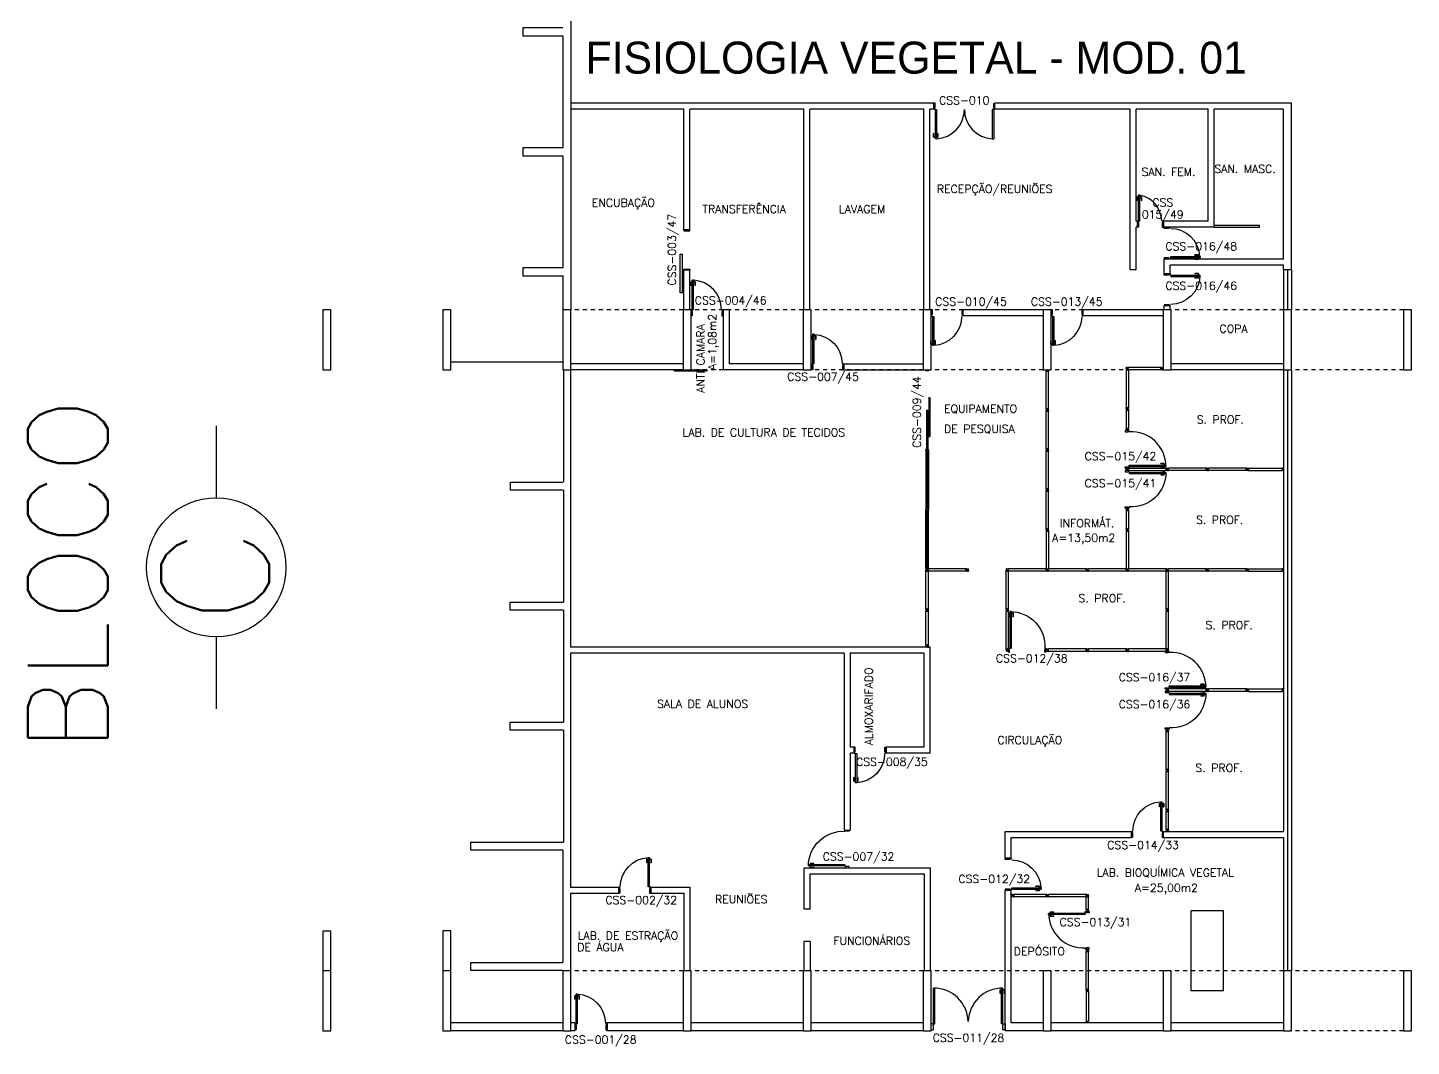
# Model space of a CAD drawing. Extents: x -248 to -11, y 347 to 447.
# Drawn here: x -247.64 to -213.07, y 388.68 to 414.13 of the extents above; entities that cross this region are included whole.
import ezdxf
from ezdxf.enums import TextEntityAlignment as Align

# ---------------------------------------------------------------- set-up
doc = ezdxf.new("R2010")
doc.units = 0
doc.header["$LTSCALE"] = 0.02
doc.header["$MEASUREMENT"] = 0
doc.linetypes.add('HIDDEN2', pattern=[0.1875, 0.125, -0.0625])
doc.layers.get('0').update_dxf_attribs({"linetype": 'CONTINUOUS'})
for name, color, linetype in [('ALV', 2, 'CONTINUOUS'), ('AREA', 2, 'CONTINUOUS'), ('BANC', 2, 'CONTINUOUS'), ('DIV', 2, 'CONTINUOUS'), ('ESQ', 1, 'CONTINUOUS'), ('ESTR', 3, 'CONTINUOUS'), ('JANELA', 1, 'CONTINUOUS'), ('PROJ', 1, 'HIDDEN2'), ('TEXTO', 2, 'CONTINUOUS'), ('TEXTO-ENDEREÇO', 2, 'CONTINUOUS'), ('TXT-IDENTIFICAÇÃO', 4, 'CONTINUOUS'), ('USO', 2, 'CONTINUOUS')]:
    doc.layers.add(name, color=color, linetype=linetype)
doc.styles.add('LEGENDA', font='romans.shx', dxfattribs={"height": 0.2})
doc.styles.add('UNB-100', font='simplex.shx', dxfattribs={"height": 0.2})
doc.styles.add('UNB-100-1', font='simplex.shx', dxfattribs={"height": 0.2})

# ---------------------------------------------------------------- blocks, each defined once
blk = doc.blocks.new('DIVMT-SSS')
for p, q in [((-0.03, 0.008), (-0.03, 0.03)), ((-0.006, 0.03), (-0.03, 0.03)), ((-0.03, 0.008), (-0.02, 0.008)), ((-0.02, -0.008), (-0.02, 0.008)), ((-0.006, 0.02), (-0.006, 0.03)), ((0.006, 0.02), (-0.006, 0.02)), ((-0.005, 0), (0.005, 0)), ((0.005, 0), (-0.005, 0)), ((0, 0.005), (0, -0.005)), ((0, -0.005), (0, 0.005)), ((0.006, 0.03), (0.03, 0.03)), ((0.006, 0.02), (0.006, 0.03)), ((0.03, 0.008), (0.02, 0.008)), ((0.02, -0.008), (0.02, 0.008)), ((0.03, 0.008), (0.03, 0.03)), ((-0.03, -0.008), (-0.03, -0.03)), ((-0.03, -0.008), (-0.02, -0.008)), ((-0.03, -0.03), (-0.03, -0.97)), ((-0.03, -0.03), (-0.009, -0.03)), ((0.03, -0.03), (-0.03, -0.03)), ((-0.03, -0.03), (-0.006, -0.03)), ((-0.009, -0.03), (-0.027, -0.03)), ((-0.006, -0.02), (-0.006, -0.03)), ((-0.006, -0.02), (0.006, -0.02)), ((-0.006, -0.02), (-0.006, -0.03)), ((0.006, -0.02), (-0.006, -0.02)), ((0.005, -0.03), (-0.005, -0.03)), ((0.006, -0.02), (0.006, -0.03)), ((0.006, -0.02), (0.006, -0.03)), ((0.03, -0.03), (0.006, -0.03)), ((0.03, -0.008), (0.02, -0.008)), ((0.03, -0.008), (0.03, -0.03)), ((0.03, -0.03), (0.03, -0.97)), ((0.03, -0.97), (-0.03, -0.97)), ((-0.006, -0.98), (-0.006, -0.97)), ((-0.006, -0.98), (0.006, -0.98)), ((0.006, -1.001), (-0.006, -1.001)), ((0.005, -0.97), (-0.005, -0.97)), ((0, -0.994), (0, -1.007)), ((0, -1.02), (0, -1.021)), ((0.006, -0.98), (0.006, -0.97))]:
    blk.add_line(p, q)
blk = doc.blocks.new('PE80-SSS')
for p, q in [((0.075, 0), (-0.075, 0)), ((-0.075, -0.03), (-0.075, 0)), ((0.075, 0), (0.075, -0.02)), ((0.777, 0.01), (0.687, 0.01)), ((0.687, 0), (0.687, 0.01)), ((0.777, 0.01), (0.777, -0.03)), ((0.04, -0.03), (-0.075, -0.03)), ((0.075, -0.02), (0.04, -0.02)), ((0.04, -0.03), (0.04, -0.02)), ((0.085, -0.03), (0.817, -0.03)), ((0.085, -0.03), (0.085, -0.065)), ((0.085, -0.065), (0.817, -0.065)), ((0.767, 0), (0.687, 0)), ((0.767, -0.095), (0.687, -0.095)), ((0.687, -0.095), (0.687, -0.105)), ((0.777, -0.105), (0.687, -0.105)), ((0.767, 0), (0.767, -0.03)), ((0.767, -0.095), (0.767, -0.065)), ((0.777, -0.105), (0.777, -0.065)), ((0.817, -0.065), (0.817, -0.03)), ((0.04, -0.771), (-0.075, -0.771)), ((-0.075, -0.771), (-0.075, -0.801)), ((0.075, -0.801), (-0.075, -0.801)), ((0.075, -0.802), (-0.075, -0.802)), ((0.04, -0.771), (0.04, -0.781)), ((0.075, -0.781), (0.04, -0.781)), ((0.075, -0.801), (0.075, -0.781))]:
    blk.add_line(p, q)
blk.add_arc((0.085, -0.03), 0.731, 270, 357.3429)
blk = doc.blocks.new('PILAR-SSS')
for points in [[(0.003, -26.452), (0.003, -27.952), (0.203, -27.952), (0.203, -26.452)], [(0.003, -42.962), (0.003, -44.462), (0.203, -44.462), (0.203, -42.962)]]:
    blk.add_lwpolyline(points, close=True)
blk = doc.blocks.new('PD80-SSS')
at = {"color": 1}
for p, q in [((-0.777, 0.01), (-0.777, -0.03)), ((-0.777, 0.01), (-0.687, 0.01)), ((-0.687, 0), (-0.687, 0.01)), ((-0.777, -0.105), (-0.777, -0.065)), ((-0.777, -0.105), (-0.687, -0.105)), ((-0.767, 0), (-0.767, -0.03)), ((-0.767, 0), (-0.687, 0)), ((-0.767, -0.095), (-0.767, -0.065)), ((-0.767, -0.095), (-0.687, -0.095)), ((-0.687, -0.095), (-0.687, -0.105))]:
    blk.add_line(p, q, dxfattribs=at)
at = {"color": 2}
for p, q in [((-0.075, 0), (0.075, 0)), ((0.075, -0.03), (0.075, 0)), ((-0.817, -0.065), (-0.817, -0.03)), ((-0.085, -0.03), (-0.817, -0.03)), ((-0.085, -0.065), (-0.817, -0.065)), ((-0.085, -0.03), (-0.085, -0.065)), ((-0.075, 0), (-0.075, -0.02)), ((-0.075, -0.02), (-0.04, -0.02)), ((-0.04, -0.03), (-0.04, -0.02)), ((-0.04, -0.03), (0.075, -0.03)), ((-0.075, -0.781), (-0.04, -0.781)), ((-0.075, -0.801), (-0.075, -0.781)), ((-0.075, -0.801), (0.075, -0.801)), ((-0.075, -0.802), (0.075, -0.802)), ((-0.04, -0.771), (0.075, -0.771)), ((-0.04, -0.771), (-0.04, -0.781)), ((0.075, -0.771), (0.075, -0.801))]:
    blk.add_line(p, q, dxfattribs=at)
at = {"color": 1}
blk.add_arc((-0.085, -0.03), 0.731, 182.6571, 270, dxfattribs=at)
blk = doc.blocks.new('PDV2D-SSS')
for p, q in [((-0.148, 0.925), (-0.108, 0.925)), ((-0.148, 0.925), (-0.148, 0.835)), ((-0.138, 0.835), (-0.148, 0.835)), ((-0.138, 0.915), (-0.108, 0.915)), ((-0.138, 0.915), (-0.138, 0.835)), ((-0.106, 0.965), (-0.076, 0.965)), ((-0.106, 0.05), (-0.106, 0.965)), ((-0.076, 0.05), (-0.076, 0.965)), ((-0.034, 0.925), (-0.074, 0.925)), ((-0.044, 0.915), (-0.074, 0.915)), ((-0.044, 0.915), (-0.044, 0.835)), ((-0.044, 0.835), (-0.034, 0.835)), ((-0.034, 0.925), (-0.034, 0.835)), ((-0.95, 0.05), (-0.97, 0.05)), ((-0.97, 0.05), (-0.97, 0.035)), ((-0.97, 0.035), (-0.97, -0.035)), ((-0.95, 0.02), (-0.95, 0.05)), ((-0.95, 0.02), (-0.94, 0.02)), ((-0.94, -0.05), (-0.94, 0.02)), ((-0.076, 0.05), (-0.106, 0.05)), ((-0.051, 0.02), (-0.061, 0.02)), ((-0.061, -0.05), (-0.061, 0.02)), ((-0.051, 0.05), (-0.031, 0.05)), ((-0.051, 0.02), (-0.051, 0.05)), ((-0.031, 0.05), (-0.031, -0.05)), ((-0.97, -0.035), (-0.97, -0.05)), ((-0.97, -0.05), (-0.94, -0.05)), ((-0.031, -0.05), (-0.061, -0.05))]:
    blk.add_line(p, q)
at = {"color": 1}
blk.add_arc((-0.076, 0.1), 0.865, 90, 183.3214, dxfattribs=at)
blk = doc.blocks.new('MTINI-SSS')
for p, q in [((-0.03, 0.008), (-0.03, 0.028)), ((-0.03, 0.028), (-0.008, 0.028)), ((-0.03, 0.008), (-0.02, 0.008)), ((-0.02, 0), (-0.02, 0.008)), ((-0.001, 0), (-0.02, 0)), ((-0.008, 0.019), (-0.008, 0.028)), ((0.008, 0.019), (-0.008, 0.019)), ((0.005, 0), (-0.005, 0)), ((0.02, 0), (-0.001, 0)), ((0, -0.005), (0, 0.005)), ((0.008, 0.019), (0.008, 0.028)), ((0.03, 0.028), (0.008, 0.028)), ((0.03, 0.008), (0.02, 0.008)), ((0.02, 0), (0.02, 0.008)), ((0.03, 0.008), (0.03, 0.028))]:
    blk.add_line(p, q)
blk = doc.blocks.new('MTT-SSS')
for p, q in [((-0.008, 0.03), (-0.03, 0.03)), ((-0.03, 0.03), (-0.03, 0.006)), ((-0.0185, 0.006), (-0.03, 0.006)), ((-0.0185, -0.006), (-0.0185, 0.006)), ((-0.008, 0.03), (-0.008, 0.02)), ((-0.008, 0.02), (0.008, 0.02)), ((-0.0051, 0), (0.0051, 0)), ((0, -0.0051), (0, 0.0051)), ((0.008, 0.03), (0.03, 0.03)), ((0.008, 0.03), (0.008, 0.02)), ((0.0205, -0.006), (0.0205, 0.006)), ((0.0205, 0.006), (0.03, 0.006)), ((0.03, 0.006), (0.03, 0.03)), ((-0.03, -0.03), (-0.03, -0.006)), ((-0.0185, -0.006), (-0.03, -0.006)), ((-0.008, -0.03), (-0.03, -0.03)), ((-0.008, -0.02), (0.008, -0.02)), ((-0.008, -0.03), (-0.008, -0.02)), ((0.008, -0.03), (0.008, -0.02)), ((0.008, -0.03), (0.03, -0.03)), ((0.0205, -0.006), (0.03, -0.006)), ((0.03, -0.006), (0.03, -0.03))]:
    blk.add_line(p, q)

msp = doc.modelspace()

# ---------------------------------------------------------------- linework, layer by layer
at = {"layer": 'ALV'}
for p, q in [((-234.069, 416.808), (-234.069, 413.949)), ((-234.269, 414.129), (-235.269, 414.129)), ((-235.269, 414.129), (-235.269, 413.929)), ((-235.269, 413.929), (-234.269, 413.929)), ((-234.269, 413.929), (-234.269, 411.129)), ((-234.069, 414.03), (-234.069, 410.949)), ((-224.997, 412.245), (-234.069, 412.245)), ((-231.247, 412.095), (-234.069, 412.095)), ((-231.247, 409.077), (-231.247, 412.095)), ((-231.097, 409.077), (-231.097, 412.095)), ((-228.247, 412.095), (-231.097, 412.095)), ((-228.247, 407.077), (-228.247, 412.095)), ((-228.097, 407.077), (-228.097, 412.095)), ((-225.247, 412.095), (-228.097, 412.095)), ((-225.247, 407.077), (-225.247, 412.095)), ((-225.097, 407.077), (-225.097, 412.095)), ((-224.997, 412.095), (-225.097, 412.095)), ((-216.066, 412.245), (-223.474, 412.245)), ((-220.097, 412.095), (-223.474, 412.095)), ((-220.097, 408.077), (-220.097, 412.095)), ((-219.947, 409.295), (-219.947, 412.095)), ((-218.147, 412.095), (-219.947, 412.095)), ((-218.147, 409.295), (-218.147, 412.095)), ((-217.997, 409.145), (-217.997, 412.095)), ((-216.266, 412.095), (-217.997, 412.095)), ((-216.266, 408.345), (-216.266, 412.095)), ((-216.066, 408.077), (-216.066, 412.245)), ((-234.269, 411.129), (-235.269, 411.129)), ((-235.269, 411.129), (-235.269, 410.929)), ((-235.269, 410.929), (-234.269, 410.929)), ((-234.269, 410.929), (-234.269, 408.129)), ((-234.069, 411.03), (-234.069, 407.077)), ((-231.097, 409.077), (-231.247, 409.077)), ((-219.915, 409.295), (-219.947, 409.295)), ((-219.915, 409.145), (-219.947, 409.145)), ((-219.947, 408.077), (-219.947, 409.145)), ((-218.147, 409.295), (-219.265, 409.295)), ((-217.997, 409.145), (-219.265, 409.145)), ((-216.266, 408.345), (-219.241, 408.345)), ((-219.241, 407.979), (-219.241, 408.345)), ((-234.269, 408.129), (-235.269, 408.129)), ((-235.269, 408.129), (-235.269, 407.929)), ((-235.269, 407.929), (-234.259, 407.929)), ((-234.266, 407.929), (-234.266, 405.777)), ((-231.247, 407.077), (-231.247, 408.077)), ((-231.247, 408.077), (-231.097, 408.077)), ((-231.097, 407.077), (-231.097, 408.077)), ((-219.947, 408.077), (-220.097, 408.077)), ((-219.091, 407.979), (-219.091, 408.195)), ((-216.266, 408.195), (-219.091, 408.195)), ((-216.266, 408.077), (-216.266, 408.195)), ((-216.066, 408.077), (-216.266, 408.077)), ((-230.262, 406.927), (-230.262, 407.077)), ((-230.112, 407.077), (-230.262, 407.077)), ((-230.262, 406.927), (-230.262, 405.577)), ((-230.112, 407.077), (-230.112, 405.727)), ((-224.265, 406.927), (-224.265, 407.077)), ((-222.266, 407.077), (-224.265, 407.077)), ((-222.266, 406.927), (-224.265, 406.927)), ((-219.266, 407.077), (-221.264, 407.077)), ((-219.266, 406.927), (-221.264, 406.927)), ((-219.241, 407.077), (-219.241, 407.177)), ((-219.091, 407.077), (-219.091, 407.177)), ((-237.066, 405.777), (-234.266, 405.777)), ((-234.249, 405.577), (-234.249, 402.774)), ((-234.073, 405.577), (-234.073, 398.654)), ((-231.266, 405.727), (-234.066, 405.727)), ((-231.266, 405.577), (-234.066, 405.577)), ((-228.266, 405.577), (-230.262, 405.577)), ((-228.266, 405.727), (-230.112, 405.727)), ((-227.25, 405.727), (-227.25, 405.577)), ((-227.25, 405.727), (-225.266, 405.727)), ((-227.25, 405.577), (-225.266, 405.577)), ((-216.266, 405.727), (-219.066, 405.727)), ((-216.266, 405.577), (-219.066, 405.577)), ((-235.573, 402.577), (-235.573, 402.777)), ((-235.573, 402.777), (-234.266, 402.777)), ((-234.266, 402.577), (-235.573, 402.577)), ((-234.249, 402.582), (-234.249, 399.777)), ((-235.583, 399.577), (-235.583, 399.777)), ((-235.583, 399.777), (-234.249, 399.777)), ((-234.249, 399.577), (-235.583, 399.577)), ((-234.249, 399.577), (-234.249, 396.777)), ((-225.091, 398.654), (-234.073, 398.654)), ((-225.091, 396.004), (-225.091, 398.654)), ((-234.073, 398.504), (-234.073, 392.653)), ((-227.241, 398.504), (-234.073, 398.504)), ((-227.241, 398.504), (-227.241, 394.082)), ((-227.091, 398.504), (-227.091, 396.154)), ((-225.241, 398.504), (-227.091, 398.504)), ((-225.241, 396.154), (-225.241, 398.504)), ((-235.583, 396.577), (-235.583, 396.777)), ((-235.583, 396.777), (-234.249, 396.777)), ((-234.249, 396.577), (-235.583, 396.577)), ((-234.249, 396.577), (-234.249, 393.777)), ((-226.991, 396.154), (-227.091, 396.154)), ((-226.991, 396.004), (-227.091, 396.004)), ((-227.091, 396.004), (-227.091, 394.082)), ((-226.991, 396.154), (-226.991, 396.004)), ((-226.189, 396.154), (-226.189, 396.004)), ((-225.241, 396.154), (-226.189, 396.154)), ((-225.091, 396.004), (-226.189, 396.004)), ((-236.565, 393.577), (-236.565, 393.777)), ((-236.565, 393.777), (-234.249, 393.777)), ((-227.241, 394.082), (-227.091, 394.082)), ((-223.213, 394.048), (-220.067, 394.048)), ((-223.213, 393.377), (-223.213, 394.048)), ((-223.063, 393.898), (-220.067, 393.898)), ((-223.063, 393.377), (-223.063, 393.898)), ((-220.067, 394.048), (-220.067, 393.898)), ((-219.266, 394.048), (-216.266, 394.048)), ((-219.266, 394.048), (-219.266, 393.898)), ((-219.266, 393.898), (-216.266, 393.898)), ((-234.266, 393.577), (-236.565, 393.577)), ((-234.266, 393.577), (-234.266, 390.777)), ((-228.241, 393.142), (-225.091, 393.142)), ((-228.241, 392.103), (-228.241, 393.142)), ((-225.091, 393.142), (-225.091, 390.567)), ((-223.063, 393.377), (-223.213, 393.377)), ((-228.091, 392.992), (-225.241, 392.992)), ((-228.091, 392.103), (-228.091, 392.992)), ((-225.241, 392.992), (-225.241, 390.567)), ((-234.073, 392.653), (-232.873, 392.653)), ((-234.073, 392.503), (-232.873, 392.503)), ((-234.073, 392.503), (-234.073, 390.567)), ((-232.873, 392.503), (-232.873, 392.653)), ((-232.071, 392.503), (-232.071, 392.653)), ((-232.071, 392.653), (-231.091, 392.653)), ((-232.071, 392.503), (-231.241, 392.503)), ((-231.241, 390.567), (-231.241, 392.503)), ((-231.091, 390.567), (-231.091, 392.653)), ((-223.213, 389.067), (-223.213, 392.575)), ((-223.063, 392.575), (-223.213, 392.575)), ((-223.063, 389.267), (-223.063, 392.575)), ((-228.091, 392.103), (-228.241, 392.103)), ((-240.266, 391.558), (-240.266, 389.067)), ((-240.066, 391.558), (-240.266, 391.558)), ((-240.066, 389.067), (-240.066, 391.558)), ((-237.266, 391.564), (-237.266, 389.067)), ((-237.066, 391.564), (-237.266, 391.564)), ((-237.066, 389.067), (-237.066, 391.564)), ((-228.091, 391.301), (-228.241, 391.301)), ((-228.241, 390.567), (-228.241, 391.301)), ((-228.091, 391.301), (-228.091, 390.567)), ((-236.571, 390.577), (-236.571, 390.777)), ((-236.571, 390.777), (-234.266, 390.777)), ((-234.266, 390.577), (-236.571, 390.577)), ((-234.266, 389.267), (-237.066, 389.267)), ((-233.966, 389.267), (-234.066, 389.267)), ((-233.966, 389.267), (-233.966, 389.067)), ((-233.165, 389.267), (-233.165, 389.067)), ((-231.266, 389.267), (-233.165, 389.267)), ((-228.266, 389.267), (-231.066, 389.267)), ((-225.266, 389.267), (-228.066, 389.267)), ((-222.266, 389.267), (-223.063, 389.267)), ((-219.266, 389.267), (-222.066, 389.267)), ((-216.266, 389.267), (-219.066, 389.267)), ((-240.266, 389.067), (-240.066, 389.067)), ((-237.266, 389.067), (-237.066, 389.067)), ((-234.266, 389.067), (-237.066, 389.067)), ((-233.966, 389.067), (-234.066, 389.067)), ((-231.266, 389.067), (-233.165, 389.067)), ((-228.266, 389.067), (-231.066, 389.067)), ((-225.266, 389.067), (-228.066, 389.067)), ((-222.266, 389.067), (-223.213, 389.067)), ((-219.266, 389.067), (-222.066, 389.067)), ((-216.266, 389.067), (-219.066, 389.067))]:
    msp.add_line(p, q, dxfattribs=at)
at = {"layer": 'BANC'}
for p, q in [((-217.766, 392.067), (-218.566, 392.067)), ((-218.566, 390.067), (-218.566, 392.067)), ((-217.766, 390.067), (-217.766, 392.067)), ((-217.766, 390.067), (-218.566, 390.067))]:
    msp.add_line(p, q, dxfattribs=at)
at = {"layer": 'DIV'}
for p, q in [((-217.997, 409.195), (-216.866, 409.195)), ((-217.997, 409.145), (-216.866, 409.145)), ((-216.866, 409.145), (-216.866, 409.195)), ((-219.326, 405.637), (-220.139, 405.637)), ((-219.326, 405.577), (-220.139, 405.577)), ((-219.326, 405.637), (-219.326, 405.616)), ((-219.326, 405.577), (-219.326, 405.637)), ((-219.304, 405.637), (-219.326, 405.637)), ((-219.326, 405.637), (-219.326, 405.613)), ((-219.326, 405.616), (-219.326, 405.634)), ((-219.317, 405.613), (-219.326, 405.613)), ((-219.317, 405.613), (-219.326, 405.613)), ((-219.326, 405.602), (-219.326, 405.612)), ((-219.317, 405.601), (-219.326, 405.601)), ((-219.326, 405.577), (-219.326, 405.601)), ((-219.317, 405.601), (-219.326, 405.601)), ((-219.304, 405.577), (-219.326, 405.577)), ((-219.317, 405.613), (-219.317, 405.601)), ((-219.317, 405.601), (-219.317, 405.613)), ((-219.304, 405.637), (-219.304, 405.627)), ((-219.304, 405.627), (-219.288, 405.627)), ((-219.304, 405.577), (-219.304, 405.587)), ((-219.304, 405.587), (-219.288, 405.587)), ((-219.291, 405.607), (-219.302, 405.607)), ((-219.302, 405.607), (-219.291, 405.607)), ((-219.296, 405.613), (-219.296, 405.602)), ((-219.296, 405.602), (-219.296, 405.613)), ((-219.288, 405.637), (-219.266, 405.637)), ((-219.288, 405.637), (-219.288, 405.627)), ((-219.288, 405.577), (-219.288, 405.587)), ((-219.288, 405.577), (-219.266, 405.577)), ((-219.276, 405.613), (-219.266, 405.613)), ((-219.276, 405.601), (-219.276, 405.613)), ((-219.276, 405.601), (-219.266, 405.601)), ((-219.266, 405.613), (-219.266, 405.637)), ((-219.266, 405.601), (-219.266, 405.577)), ((-220.172, 404.637), (-220.196, 404.637)), ((-220.196, 404.615), (-220.196, 404.637)), ((-220.196, 404.615), (-220.186, 404.615)), ((-220.196, 404.599), (-220.196, 404.577)), ((-220.196, 404.599), (-220.186, 404.599)), ((-220.196, 404.577), (-220.196, 404.123)), ((-220.196, 404.577), (-220.136, 404.577)), ((-220.196, 404.577), (-220.172, 404.577)), ((-220.186, 404.599), (-220.186, 404.615)), ((-220.172, 404.628), (-220.172, 404.637)), ((-220.172, 404.628), (-220.16, 404.628)), ((-220.172, 404.587), (-220.172, 404.577)), ((-220.16, 404.587), (-220.172, 404.587)), ((-220.172, 404.587), (-220.172, 404.577)), ((-220.172, 404.587), (-220.16, 404.587)), ((-220.161, 404.607), (-220.171, 404.607)), ((-220.171, 404.607), (-220.161, 404.607)), ((-220.171, 404.577), (-220.161, 404.577)), ((-220.166, 404.613), (-220.166, 404.602)), ((-220.166, 404.602), (-220.166, 404.613)), ((-220.16, 404.637), (-220.136, 404.637)), ((-220.16, 404.628), (-220.16, 404.637)), ((-220.16, 404.587), (-220.16, 404.577)), ((-220.16, 404.587), (-220.16, 404.577)), ((-220.136, 404.577), (-220.16, 404.577)), ((-220.136, 404.577), (-220.157, 404.577)), ((-220.157, 404.577), (-220.139, 404.577)), ((-220.136, 404.615), (-220.146, 404.615)), ((-220.146, 404.599), (-220.146, 404.615)), ((-220.136, 404.599), (-220.146, 404.599)), ((-220.136, 404.615), (-220.136, 404.637)), ((-220.136, 404.599), (-220.136, 404.577)), ((-220.136, 404.577), (-220.136, 404.123)), ((-220.196, 404.123), (-220.136, 404.123)), ((-220.172, 404.114), (-220.172, 404.123)), ((-220.171, 404.123), (-220.161, 404.123)), ((-220.16, 404.114), (-220.16, 404.123)), ((-220.16, 404.114), (-220.172, 404.114)), ((-220.172, 404.093), (-220.16, 404.093)), ((-220.166, 404.1), (-220.166, 404.086)), ((-220.166, 404.074), (-220.166, 404.073)), ((-225.136, 403.577), (-225.196, 403.577)), ((-225.196, 403.577), (-225.136, 403.577)), ((-217.171, 403.093), (-217.161, 403.093)), ((-217.166, 403.088), (-217.166, 403.098)), ((-217.145, 403.087), (-217.145, 403.099)), ((-217.145, 403.099), (-217.136, 403.099)), ((-217.145, 403.087), (-217.136, 403.087)), ((-217.144, 403.088), (-217.144, 403.098)), ((-217.144, 403.098), (-217.137, 403.098)), ((-217.144, 403.088), (-217.137, 403.088)), ((-217.137, 403.098), (-217.137, 403.088)), ((-217.136, 403.123), (-216.296, 403.123)), ((-217.136, 403.123), (-217.136, 403.063)), ((-217.136, 403.098), (-217.136, 403.088)), ((-216.296, 403.123), (-216.296, 403.063)), ((-216.286, 403.099), (-216.296, 403.099)), ((-216.296, 403.098), (-216.296, 403.088)), ((-216.286, 403.087), (-216.296, 403.087)), ((-216.286, 403.087), (-216.286, 403.099)), ((-216.266, 403.101), (-216.266, 403.087)), ((-217.136, 403.084), (-217.136, 403.066)), ((-217.136, 403.063), (-217.136, 403.084)), ((-217.136, 403.063), (-216.296, 403.063)), ((-220.172, 402.123), (-220.196, 402.123)), ((-220.196, 402.101), (-220.196, 402.123)), ((-220.196, 402.101), (-220.186, 402.101)), ((-220.196, 402.085), (-220.196, 402.063)), ((-220.196, 402.085), (-220.186, 402.085)), ((-220.196, 402.063), (-220.196, 401.61)), ((-220.196, 402.063), (-220.136, 402.063)), ((-220.196, 402.063), (-220.172, 402.063)), ((-220.186, 402.085), (-220.186, 402.101)), ((-220.172, 402.114), (-220.172, 402.123)), ((-220.172, 402.114), (-220.16, 402.114)), ((-220.172, 402.073), (-220.172, 402.063)), ((-220.16, 402.073), (-220.172, 402.073)), ((-220.172, 402.073), (-220.172, 402.063)), ((-220.172, 402.073), (-220.16, 402.073)), ((-220.161, 402.093), (-220.171, 402.093)), ((-220.171, 402.093), (-220.161, 402.093)), ((-220.171, 402.063), (-220.161, 402.063)), ((-220.166, 402.099), (-220.166, 402.088)), ((-220.166, 402.088), (-220.166, 402.099)), ((-220.16, 402.123), (-220.136, 402.123)), ((-220.16, 402.114), (-220.16, 402.123)), ((-220.16, 402.073), (-220.16, 402.063)), ((-220.16, 402.073), (-220.16, 402.063)), ((-220.136, 402.063), (-220.16, 402.063)), ((-220.136, 402.063), (-220.157, 402.063)), ((-220.157, 402.063), (-220.139, 402.063)), ((-220.136, 402.101), (-220.146, 402.101)), ((-220.146, 402.085), (-220.146, 402.101)), ((-220.136, 402.085), (-220.146, 402.085)), ((-220.136, 402.101), (-220.136, 402.123)), ((-220.136, 402.085), (-220.136, 402.063)), ((-220.136, 402.063), (-220.136, 401.61)), ((-220.196, 401.61), (-220.136, 401.61)), ((-220.172, 401.601), (-220.172, 401.61)), ((-220.16, 401.601), (-220.172, 401.601)), ((-220.172, 401.579), (-220.16, 401.579)), ((-220.171, 401.61), (-220.161, 401.61)), ((-220.166, 401.586), (-220.166, 401.573)), ((-220.166, 401.56), (-220.166, 401.559)), ((-220.16, 401.601), (-220.16, 401.61)), ((-225.136, 400.609), (-225.196, 400.609)), ((-217.171, 400.579), (-217.161, 400.579)), ((-217.166, 400.574), (-217.166, 400.584)), ((-217.145, 400.585), (-217.136, 400.585)), ((-217.145, 400.573), (-217.145, 400.585)), ((-217.145, 400.573), (-217.136, 400.573)), ((-217.144, 400.584), (-217.137, 400.584)), ((-217.144, 400.574), (-217.144, 400.584)), ((-217.144, 400.574), (-217.137, 400.574)), ((-217.137, 400.584), (-217.137, 400.574)), ((-217.136, 400.609), (-217.136, 400.549)), ((-217.136, 400.609), (-216.296, 400.609)), ((-217.136, 400.584), (-217.136, 400.574)), ((-217.136, 400.549), (-217.136, 400.57)), ((-217.136, 400.57), (-217.136, 400.552)), ((-217.136, 400.549), (-216.296, 400.549)), ((-216.296, 400.609), (-216.296, 400.549)), ((-216.286, 400.585), (-216.296, 400.585)), ((-216.296, 400.584), (-216.296, 400.574)), ((-216.286, 400.573), (-216.296, 400.573)), ((-216.286, 400.573), (-216.286, 400.585)), ((-216.266, 400.587), (-216.266, 400.573)), ((-225.196, 398.714), (-225.196, 399.549)), ((-225.196, 399.549), (-225.136, 399.549)), ((-225.172, 399.579), (-225.16, 399.579)), ((-225.172, 399.558), (-225.172, 399.549)), ((-225.16, 399.558), (-225.172, 399.558)), ((-225.171, 399.549), (-225.161, 399.549)), ((-225.166, 399.598), (-225.166, 399.6)), ((-225.166, 399.572), (-225.166, 399.586)), ((-225.16, 399.558), (-225.16, 399.549)), ((-225.136, 398.714), (-225.136, 399.549)), ((-225.196, 398.714), (-225.172, 398.714)), ((-225.196, 398.692), (-225.196, 398.714)), ((-225.196, 398.714), (-225.136, 398.714)), ((-225.196, 398.692), (-225.186, 398.692)), ((-225.196, 398.676), (-225.186, 398.676)), ((-225.196, 398.676), (-225.196, 398.654)), ((-225.172, 398.654), (-225.196, 398.654)), ((-225.186, 398.692), (-225.186, 398.676)), ((-225.172, 398.705), (-225.172, 398.714)), ((-225.172, 398.705), (-225.172, 398.714)), ((-225.172, 398.705), (-225.16, 398.705)), ((-225.16, 398.705), (-225.172, 398.705)), ((-225.172, 398.664), (-225.16, 398.664)), ((-225.172, 398.664), (-225.172, 398.654)), ((-225.171, 398.714), (-225.161, 398.714)), ((-225.171, 398.684), (-225.161, 398.684)), ((-225.161, 398.684), (-225.171, 398.684)), ((-225.166, 398.689), (-225.166, 398.679)), ((-225.166, 398.679), (-225.166, 398.689)), ((-225.16, 398.705), (-225.16, 398.714)), ((-225.136, 398.714), (-225.16, 398.714)), ((-225.16, 398.705), (-225.16, 398.714)), ((-225.16, 398.664), (-225.16, 398.654)), ((-225.16, 398.654), (-225.136, 398.654)), ((-225.157, 398.714), (-225.139, 398.714)), ((-225.136, 398.714), (-225.157, 398.714)), ((-225.136, 398.692), (-225.146, 398.692)), ((-225.146, 398.692), (-225.146, 398.676)), ((-225.136, 398.676), (-225.146, 398.676)), ((-225.136, 398.692), (-225.136, 398.714)), ((-225.136, 398.676), (-225.136, 398.654)), ((-217.171, 397.577), (-217.161, 397.577)), ((-217.166, 397.572), (-217.166, 397.582)), ((-217.145, 397.571), (-217.145, 397.583)), ((-217.145, 397.583), (-217.136, 397.583)), ((-217.145, 397.571), (-217.136, 397.571)), ((-217.144, 397.572), (-217.144, 397.582)), ((-217.144, 397.582), (-217.137, 397.582)), ((-217.144, 397.572), (-217.137, 397.572)), ((-217.137, 397.582), (-217.137, 397.572)), ((-217.136, 397.607), (-216.296, 397.607)), ((-217.136, 397.607), (-217.136, 397.547)), ((-217.136, 397.582), (-217.136, 397.572)), ((-217.136, 397.568), (-217.136, 397.55)), ((-217.136, 397.547), (-217.136, 397.568)), ((-216.296, 397.607), (-216.296, 397.547)), ((-216.286, 397.583), (-216.296, 397.583)), ((-216.296, 397.582), (-216.296, 397.572)), ((-216.286, 397.571), (-216.296, 397.571)), ((-216.286, 397.571), (-216.286, 397.583)), ((-216.266, 397.584), (-216.266, 397.57)), ((-217.136, 397.547), (-216.296, 397.547)), ((-219.196, 394.546), (-219.136, 394.546)), ((-219.196, 394.108), (-219.196, 394.546)), ((-219.136, 394.108), (-219.136, 394.546)), ((-219.196, 394.108), (-219.172, 394.108)), ((-219.196, 394.086), (-219.196, 394.108)), ((-219.196, 394.108), (-219.136, 394.108)), ((-219.172, 394.099), (-219.172, 394.108)), ((-219.172, 394.099), (-219.172, 394.108)), ((-219.172, 394.099), (-219.16, 394.099)), ((-219.16, 394.099), (-219.172, 394.099)), ((-219.171, 394.108), (-219.161, 394.108)), ((-219.16, 394.099), (-219.16, 394.108)), ((-219.136, 394.108), (-219.16, 394.108)), ((-219.16, 394.099), (-219.16, 394.108)), ((-219.157, 394.108), (-219.139, 394.108)), ((-219.136, 394.108), (-219.157, 394.108)), ((-219.136, 394.086), (-219.136, 394.108)), ((-219.196, 394.086), (-219.186, 394.086)), ((-219.196, 394.07), (-219.186, 394.07)), ((-219.196, 394.07), (-219.196, 394.048)), ((-219.172, 394.048), (-219.196, 394.048)), ((-219.186, 394.086), (-219.186, 394.07)), ((-219.172, 394.058), (-219.16, 394.058)), ((-219.172, 394.058), (-219.172, 394.048)), ((-219.171, 394.078), (-219.161, 394.078)), ((-219.161, 394.078), (-219.171, 394.078)), ((-219.166, 394.083), (-219.166, 394.073)), ((-219.166, 394.073), (-219.166, 394.083)), ((-219.16, 394.058), (-219.16, 394.048)), ((-219.16, 394.048), (-219.136, 394.048)), ((-219.136, 394.086), (-219.146, 394.086)), ((-219.146, 394.086), (-219.146, 394.07)), ((-219.136, 394.07), (-219.146, 394.07)), ((-219.136, 394.07), (-219.136, 394.048)), ((-223.063, 392.451), (-223.063, 392.475)), ((-223.041, 392.475), (-223.063, 392.475)), ((-223.054, 392.451), (-223.063, 392.451)), ((-223.054, 392.439), (-223.063, 392.439)), ((-223.063, 392.439), (-223.063, 392.415)), ((-223.041, 392.415), (-223.063, 392.415)), ((-223.054, 392.439), (-223.054, 392.451)), ((-223.053, 392.445), (-223.054, 392.445)), ((-223.041, 392.475), (-223.041, 392.465)), ((-223.025, 392.465), (-223.041, 392.465)), ((-223.027, 392.445), (-223.041, 392.445)), ((-223.025, 392.425), (-223.041, 392.425)), ((-223.041, 392.415), (-223.041, 392.425)), ((-223.028, 392.445), (-223.038, 392.445)), ((-223.038, 392.445), (-223.028, 392.445)), ((-223.034, 392.439), (-223.034, 392.452)), ((-223.033, 392.44), (-223.033, 392.45)), ((-223.033, 392.45), (-223.033, 392.44)), ((-223.025, 392.475), (-223.025, 392.465)), ((-223.025, 392.475), (-223.003, 392.475)), ((-223.025, 392.415), (-223.025, 392.425)), ((-223.025, 392.415), (-223.003, 392.415)), ((-223.013, 392.451), (-223.003, 392.451)), ((-223.013, 392.451), (-223.013, 392.439)), ((-223.013, 392.439), (-223.013, 392.451)), ((-223.013, 392.451), (-223.003, 392.451)), ((-223.013, 392.451), (-223.013, 392.439)), ((-223.013, 392.451), (-223.003, 392.451)), ((-223.013, 392.439), (-223.003, 392.439)), ((-223.013, 392.439), (-223.003, 392.439)), ((-223.013, 392.439), (-223.003, 392.439)), ((-222.196, 392.475), (-223.003, 392.475)), ((-223.003, 392.415), (-223.003, 392.475)), ((-223.003, 392.475), (-223.003, 392.451)), ((-223.003, 392.415), (-223.003, 392.475)), ((-223.003, 392.475), (-223.003, 392.454)), ((-223.003, 392.454), (-223.003, 392.472)), ((-223.003, 392.44), (-223.003, 392.45)), ((-223.003, 392.44), (-223.003, 392.45)), ((-223.003, 392.415), (-223.003, 392.439)), ((-222.196, 392.415), (-223.003, 392.415)), ((-222.196, 392.475), (-222.196, 392.451)), ((-222.174, 392.475), (-222.196, 392.475)), ((-222.196, 392.415), (-222.196, 392.475)), ((-222.196, 392.475), (-222.196, 392.454)), ((-222.196, 392.454), (-222.196, 392.472)), ((-222.186, 392.451), (-222.196, 392.451)), ((-222.186, 392.451), (-222.196, 392.451)), ((-222.196, 392.44), (-222.196, 392.45)), ((-222.186, 392.439), (-222.196, 392.439)), ((-222.196, 392.415), (-222.196, 392.439)), ((-222.186, 392.439), (-222.196, 392.439)), ((-222.174, 392.415), (-222.196, 392.415)), ((-222.186, 392.439), (-222.186, 392.451)), ((-222.186, 392.451), (-222.186, 392.439)), ((-222.174, 392.475), (-222.174, 392.465)), ((-222.174, 392.465), (-222.158, 392.465)), ((-222.174, 392.425), (-222.158, 392.425)), ((-222.174, 392.415), (-222.174, 392.425)), ((-222.171, 392.445), (-222.161, 392.445)), ((-222.161, 392.445), (-222.171, 392.445)), ((-222.166, 392.44), (-222.166, 392.45)), ((-222.166, 392.45), (-222.166, 392.44)), ((-222.158, 392.475), (-222.158, 392.465)), ((-222.158, 392.475), (-222.136, 392.475)), ((-222.158, 392.415), (-222.158, 392.425)), ((-222.158, 392.415), (-222.136, 392.415)), ((-222.145, 392.439), (-222.145, 392.451)), ((-222.145, 392.451), (-222.136, 392.451)), ((-222.145, 392.439), (-222.136, 392.439)), ((-222.136, 392.451), (-222.136, 392.475)), ((-222.136, 392.439), (-222.136, 392.415)), ((-221.196, 392.108), (-221.196, 392.415)), ((-221.196, 392.415), (-221.136, 392.415)), ((-221.172, 392.446), (-221.16, 392.446)), ((-221.172, 392.425), (-221.172, 392.415)), ((-221.16, 392.425), (-221.172, 392.425)), ((-221.171, 392.415), (-221.161, 392.415)), ((-221.166, 392.465), (-221.166, 392.466)), ((-221.166, 392.439), (-221.166, 392.453)), ((-221.16, 392.425), (-221.16, 392.415)), ((-221.136, 392.108), (-221.136, 392.415)), ((-221.196, 392.108), (-221.172, 392.108)), ((-221.196, 392.086), (-221.196, 392.108)), ((-221.196, 392.108), (-221.136, 392.108)), ((-221.196, 392.086), (-221.186, 392.086)), ((-221.196, 392.07), (-221.186, 392.07)), ((-221.196, 392.07), (-221.196, 392.048)), ((-221.172, 392.048), (-221.196, 392.048)), ((-221.186, 392.086), (-221.186, 392.07)), ((-221.172, 392.099), (-221.172, 392.108)), ((-221.172, 392.099), (-221.172, 392.108)), ((-221.172, 392.099), (-221.16, 392.099)), ((-221.16, 392.099), (-221.172, 392.099)), ((-221.172, 392.058), (-221.16, 392.058)), ((-221.172, 392.058), (-221.172, 392.048)), ((-221.171, 392.108), (-221.161, 392.108)), ((-221.171, 392.078), (-221.161, 392.078)), ((-221.161, 392.078), (-221.171, 392.078)), ((-221.166, 392.083), (-221.166, 392.073)), ((-221.166, 392.073), (-221.166, 392.083)), ((-221.16, 392.099), (-221.16, 392.108)), ((-221.136, 392.108), (-221.16, 392.108)), ((-221.16, 392.099), (-221.16, 392.108)), ((-221.16, 392.058), (-221.16, 392.048)), ((-221.16, 392.048), (-221.136, 392.048)), ((-221.157, 392.108), (-221.139, 392.108)), ((-221.136, 392.108), (-221.157, 392.108)), ((-221.136, 392.086), (-221.146, 392.086)), ((-221.146, 392.086), (-221.146, 392.07)), ((-221.136, 392.07), (-221.146, 392.07)), ((-221.136, 392.086), (-221.136, 392.108)), ((-221.136, 392.07), (-221.136, 392.048)), ((-221.196, 391.108), (-221.172, 391.108)), ((-221.196, 391.086), (-221.196, 391.108)), ((-221.196, 391.108), (-221.136, 391.108)), ((-221.196, 391.086), (-221.186, 391.086)), ((-221.196, 391.07), (-221.186, 391.07)), ((-221.196, 391.07), (-221.196, 391.048)), ((-221.172, 391.048), (-221.196, 391.048)), ((-221.186, 391.086), (-221.186, 391.07)), ((-221.172, 391.099), (-221.172, 391.108)), ((-221.172, 391.099), (-221.172, 391.108)), ((-221.172, 391.099), (-221.16, 391.099)), ((-221.16, 391.099), (-221.172, 391.099)), ((-221.172, 391.058), (-221.16, 391.058)), ((-221.172, 391.058), (-221.172, 391.048)), ((-221.171, 391.108), (-221.161, 391.108)), ((-221.171, 391.078), (-221.161, 391.078)), ((-221.161, 391.078), (-221.171, 391.078)), ((-221.166, 391.083), (-221.166, 391.073)), ((-221.166, 391.073), (-221.166, 391.083)), ((-221.16, 391.099), (-221.16, 391.108)), ((-221.136, 391.108), (-221.16, 391.108)), ((-221.16, 391.099), (-221.16, 391.108)), ((-221.16, 391.058), (-221.16, 391.048)), ((-221.16, 391.048), (-221.136, 391.048)), ((-221.157, 391.108), (-221.139, 391.108)), ((-221.136, 391.108), (-221.157, 391.108)), ((-221.136, 391.086), (-221.146, 391.086)), ((-221.146, 391.086), (-221.146, 391.07)), ((-221.136, 391.07), (-221.146, 391.07)), ((-221.136, 391.086), (-221.136, 391.108)), ((-221.136, 391.07), (-221.136, 391.048)), ((-221.196, 390.048), (-221.196, 389.297)), ((-221.136, 390.048), (-221.196, 390.048)), ((-221.196, 390.048), (-221.175, 390.048)), ((-221.175, 390.048), (-221.193, 390.048)), ((-221.172, 390.058), (-221.16, 390.058)), ((-221.172, 390.058), (-221.172, 390.048)), ((-221.171, 390.078), (-221.161, 390.078)), ((-221.171, 390.057), (-221.161, 390.057)), ((-221.171, 390.057), (-221.171, 390.049)), ((-221.161, 390.049), (-221.171, 390.049)), ((-221.161, 390.048), (-221.171, 390.048)), ((-221.166, 390.083), (-221.166, 390.073)), ((-221.161, 390.057), (-221.161, 390.049)), ((-221.16, 390.058), (-221.16, 390.048)), ((-221.136, 390.048), (-221.136, 389.297)), ((-221.136, 389.297), (-221.196, 389.297)), ((-221.172, 389.287), (-221.172, 389.297)), ((-221.172, 389.287), (-221.16, 389.287)), ((-221.159, 389.267), (-221.172, 389.267)), ((-221.161, 389.297), (-221.171, 389.297)), ((-221.16, 389.287), (-221.16, 389.297))]:
    msp.add_line(p, q, dxfattribs=at)
at = {"layer": 'ESQ'}
for p, q in [((-224.967, 412.245), (-224.997, 412.245)), ((-224.997, 412.095), (-224.997, 412.245)), ((-224.997, 412.095), (-224.997, 412.245)), ((-224.997, 412.095), (-224.977, 412.095)), ((-224.967, 412.13), (-224.977, 412.13)), ((-224.977, 412.095), (-224.977, 412.13)), ((-224.967, 412.13), (-224.967, 412.245)), ((-224.967, 412.085), (-224.932, 412.085)), ((-224.967, 412.085), (-224.967, 411.353)), ((-224.932, 412.085), (-224.932, 411.353)), ((-223.504, 412.085), (-223.539, 412.085)), ((-223.539, 412.085), (-223.539, 411.353)), ((-223.504, 412.13), (-223.504, 412.245)), ((-223.504, 412.245), (-223.474, 412.245)), ((-223.504, 412.13), (-223.494, 412.13)), ((-223.504, 412.085), (-223.504, 411.353)), ((-223.494, 412.095), (-223.494, 412.13)), ((-223.474, 412.095), (-223.494, 412.095)), ((-223.474, 412.095), (-223.474, 412.245)), ((-224.997, 411.483), (-225.007, 411.483)), ((-225.007, 411.393), (-225.007, 411.483)), ((-225.007, 411.393), (-224.967, 411.393)), ((-224.997, 411.403), (-224.997, 411.483)), ((-224.997, 411.403), (-224.967, 411.403)), ((-224.902, 411.403), (-224.932, 411.403)), ((-224.892, 411.393), (-224.932, 411.393)), ((-224.902, 411.483), (-224.892, 411.483)), ((-224.902, 411.403), (-224.902, 411.483)), ((-224.892, 411.393), (-224.892, 411.483)), ((-224.932, 411.353), (-224.967, 411.353)), ((-223.539, 411.353), (-223.504, 411.353)), ((-219.925, 409.905), (-219.925, 409.815)), ((-219.925, 409.905), (-219.885, 409.905)), ((-219.915, 409.815), (-219.925, 409.815)), ((-219.915, 409.895), (-219.915, 409.815)), ((-219.915, 409.895), (-219.885, 409.895)), ((-219.885, 409.305), (-219.885, 409.945)), ((-219.85, 409.945), (-219.885, 409.945)), ((-219.85, 409.305), (-219.85, 409.945)), ((-219.81, 409.905), (-219.85, 409.905)), ((-219.82, 409.895), (-219.85, 409.895)), ((-219.82, 409.895), (-219.82, 409.815)), ((-219.82, 409.815), (-219.81, 409.815)), ((-219.81, 409.905), (-219.81, 409.815)), ((-219.915, 409.295), (-219.895, 409.295)), ((-219.915, 409.295), (-219.915, 409.145)), ((-219.885, 409.145), (-219.915, 409.145)), ((-219.895, 409.295), (-219.895, 409.26)), ((-219.885, 409.26), (-219.895, 409.26)), ((-219.885, 409.305), (-219.85, 409.305)), ((-219.885, 409.26), (-219.885, 409.145)), ((-219.295, 409.26), (-219.285, 409.26)), ((-219.295, 409.26), (-219.295, 409.145)), ((-219.295, 409.145), (-219.265, 409.145)), ((-219.265, 409.295), (-219.285, 409.295)), ((-219.285, 409.295), (-219.285, 409.26)), ((-219.265, 409.295), (-219.265, 409.145)), ((-219.264, 409.295), (-219.264, 409.145)), ((-216.266, 408.077), (-216.266, 407.077)), ((-216.166, 408.077), (-216.166, 407.077)), ((-216.066, 408.077), (-216.066, 407.077)), ((-216.266, 405.577), (-216.266, 394.048)), ((-216.166, 405.577), (-216.166, 390.567)), ((-216.066, 405.577), (-216.066, 390.567)), ((-216.266, 393.898), (-216.266, 390.567)), ((-225.01, 389.242), (-225.01, 390.132)), ((-225.01, 390.132), (-224.975, 390.132)), ((-224.975, 389.242), (-224.975, 390.132)), ((-223.347, 390.092), (-223.347, 390.002)), ((-223.347, 390.092), (-223.307, 390.092)), ((-223.337, 390.002), (-223.346, 390.002)), ((-223.337, 390.082), (-223.337, 390.002)), ((-223.337, 390.082), (-223.307, 390.082)), ((-223.307, 389.242), (-223.307, 390.132)), ((-223.272, 390.132), (-223.307, 390.132)), ((-223.272, 389.242), (-223.272, 390.132)), ((-223.232, 390.092), (-223.272, 390.092)), ((-223.242, 390.082), (-223.272, 390.082)), ((-223.242, 390.082), (-223.242, 390.002)), ((-223.242, 390.002), (-223.232, 390.002)), ((-223.232, 390.092), (-223.232, 390.002)), ((-223.213, 389.067), (-223.213, 389.267)), ((-225.015, 389.242), (-225.065, 389.242)), ((-225.065, 389.092), (-225.005, 389.092)), ((-225.015, 389.207), (-225.015, 389.242)), ((-225.005, 389.207), (-225.015, 389.207)), ((-225.01, 389.242), (-224.975, 389.242)), ((-225.005, 389.092), (-225.005, 389.207)), ((-223.272, 389.242), (-223.307, 389.242)), ((-223.277, 389.207), (-223.267, 389.207)), ((-223.277, 389.092), (-223.277, 389.207)), ((-223.217, 389.092), (-223.277, 389.092)), ((-223.267, 389.242), (-223.217, 389.242)), ((-223.267, 389.207), (-223.267, 389.242)), ((-223.217, 389.242), (-223.217, 389.092))]:
    msp.add_line(p, q, dxfattribs=at)
msp.add_lwpolyline([(-231.477, 405.577), (-230.672, 405.577), (-230.672, 405.547), (-231.477, 405.547)], close=True, dxfattribs=at)
for centre, radius, start, end in [((-224.967, 412.085), 0.731, 272.6571, 360), ((-223.504, 412.085), 0.731, 180, 267.3429), ((-219.972, 409.287), 0.668, 1.5634, 79.5349), ((-225, 389.273), 0.86, 1.9724, 90.6751), ((-223.282, 389.273), 0.86, 89.3242, 178.029)]:
    msp.add_arc(centre, radius, start, end, dxfattribs=at)
at = {"layer": 'JANELA', "color": 3}
for p, q in [((-231.247, 409.077), (-231.247, 409.057)), ((-231.247, 409.057), (-231.097, 409.057)), ((-231.097, 409.057), (-231.097, 409.077)), ((-231.336, 408.467), (-231.277, 408.467)), ((-231.336, 407.507), (-231.336, 408.467)), ((-231.277, 407.507), (-231.277, 408.467)), ((-231.247, 408.097), (-231.097, 408.097)), ((-231.247, 408.077), (-231.247, 408.097)), ((-231.097, 408.097), (-231.097, 408.077)), ((-231.277, 407.507), (-231.336, 407.507)), ((-225.196, 405.557), (-225.196, 405.577)), ((-225.136, 405.557), (-225.196, 405.557)), ((-225.136, 405.577), (-225.136, 405.557)), ((-225.128, 404.893), (-225.128, 403.913)), ((-225.128, 404.893), (-225.098, 404.893)), ((-225.098, 404.893), (-225.098, 403.913)), ((-225.18, 404.577), (-225.15, 404.577)), ((-225.18, 404.577), (-225.18, 403.597)), ((-225.15, 404.577), (-225.15, 403.597)), ((-225.128, 403.913), (-225.098, 403.913)), ((-225.196, 403.597), (-225.196, 403.577)), ((-225.136, 403.597), (-225.196, 403.597)), ((-225.196, 403.557), (-225.196, 403.577)), ((-225.196, 403.557), (-225.196, 402.113)), ((-225.136, 403.557), (-225.196, 403.557)), ((-225.136, 403.577), (-225.136, 403.597)), ((-225.136, 403.577), (-225.136, 403.557)), ((-225.136, 403.557), (-225.136, 402.113)), ((-225.196, 402.113), (-225.196, 402.093)), ((-225.136, 402.113), (-225.196, 402.113)), ((-225.196, 402.073), (-225.196, 402.093)), ((-225.136, 402.073), (-225.196, 402.073)), ((-225.196, 400.629), (-225.196, 402.073)), ((-225.136, 402.093), (-225.136, 402.113)), ((-225.136, 402.093), (-225.136, 402.073)), ((-225.136, 400.629), (-225.136, 402.073)), ((-225.196, 400.629), (-225.196, 400.609)), ((-225.136, 400.629), (-225.196, 400.629)), ((-225.136, 400.609), (-225.136, 400.629))]:
    msp.add_line(p, q, dxfattribs=at)
at = {"layer": 'JANELA'}
for p, q in [((-225.181, 403.557), (-225.181, 402.113)), ((-225.151, 403.557), (-225.151, 402.113)), ((-225.181, 400.629), (-225.181, 402.073)), ((-225.151, 400.629), (-225.151, 402.073))]:
    msp.add_line(p, q, dxfattribs=at)
at = {"layer": 'PROJ'}
for p, q in [((-231.266, 407.077), (-234.066, 407.077)), ((-228.266, 407.077), (-231.066, 407.077)), ((-225.266, 407.077), (-228.066, 407.077)), ((-222.266, 407.077), (-225.066, 407.077)), ((-219.266, 407.077), (-222.066, 407.077)), ((-216.266, 407.077), (-219.066, 407.077)), ((-213.266, 407.077), (-216.066, 407.077)), ((-228.266, 405.577), (-231.066, 405.577)), ((-225.266, 405.577), (-228.066, 405.577)), ((-222.266, 405.577), (-225.066, 405.577)), ((-219.266, 405.577), (-222.066, 405.577)), ((-216.266, 405.577), (-219.066, 405.577)), ((-213.266, 405.577), (-216.066, 405.577)), ((-231.266, 390.567), (-234.066, 390.567)), ((-228.266, 390.567), (-231.066, 390.567)), ((-225.266, 390.567), (-228.066, 390.567)), ((-222.266, 390.567), (-225.066, 390.567)), ((-219.266, 390.567), (-222.066, 390.567)), ((-216.266, 390.567), (-219.066, 390.567)), ((-213.266, 390.567), (-216.066, 390.567)), ((-213.266, 389.067), (-216.066, 389.067))]:
    msp.add_line(p, q, dxfattribs=at)
at = {"layer": 'TXT-IDENTIFICAÇÃO', "color": 2}
for p, q in [((-242.928, 404.183), (-242.928, 402.386)), ((-242.928, 398.908), (-242.928, 397.112))]:
    msp.add_line(p, q, dxfattribs=at)
msp.add_circle((-242.928, 400.647), 1.739, dxfattribs=at)

# ---------------------------------------------------------------- block references
at = {"layer": 'DIV'}
for name, p, rotation in [('DIVMT-SSS', (-222.166, 404.579), 179.9999999764969), ('MTINI-SSS', (-222.166, 405.579), 179.9999999764969), ('DIVMT-SSS', (-222.166, 403.579), 179.9999999764969), ('PDV2D-SSS', (-220.166, 403.093), 269.9999999764969), ('DIVMT-SSS', (-222.166, 402.579), 179.9999999764969), ('DIVMT-SSS', (-218.166, 403.093), 269.9999999764969), ('DIVMT-SSS', (-217.166, 403.093), 269.9999999764969), ('MTINI-SSS', (-216.266, 403.093), 89.99999997649687), ('DIVMT-SSS', (-222.166, 401.579), 179.9999999764969), ('DIVMT-SSS', (-225.166, 399.579), 179.9999999764969), ('DIVMT-SSS', (-224.166, 400.579), 269.9999999764969), ('DIVMT-SSS', (-223.166, 399.579), 179.9999999529938), ('DIVMT-SSS', (-222.166, 400.579), 269.9999999764969), ('DIVMT-SSS', (-221.166, 400.579), 269.9999999764969), ('DIVMT-SSS', (-220.166, 400.579), 269.9999999764969), ('DIVMT-SSS', (-219.166, 400.579), 269.9999999764969), ('DIVMT-SSS', (-219.166, 399.579), 179.9999999529938), ('DIVMT-SSS', (-218.166, 400.579), 269.9999999764969), ('DIVMT-SSS', (-217.166, 400.579), 269.9999999764969), ('MTINI-SSS', (-216.266, 400.579), 89.99999997649687), ('DIVMT-SSS', (-223.166, 398.578), 179.9999999529938), ('DIVMT-SSS', (-219.166, 398.578), 179.9999999529938), ('DIVMT-SSS', (-221.166, 398.577), 269.9999999764969), ('DIVMT-SSS', (-220.166, 398.577), 269.9999999764969), ('DIVMT-SSS', (-219.166, 398.577), 269.9999999764969), ('PDV2D-SSS', (-219.166, 397.576), 269.9999999764969), ('DIVMT-SSS', (-218.166, 397.577), 269.9999999764969), ('DIVMT-SSS', (-217.166, 397.577), 269.9999999764969), ('MTINI-SSS', (-216.266, 397.577), 89.99999997649687), ('DIVMT-SSS', (-219.166, 395.576), 179.9999999529938), ('DIVMT-SSS', (-219.166, 394.576), 179.9999999529938), ('DIVMT-SSS', (-221.166, 392.445), 269.9999999764969), ('PDV2D-SSS', (-221.166, 392.077), 89.99999997649687), ('DIVMT-SSS', (-221.166, 390.078), 179.9999999764969), ('MTINI-SSS', (-221.166, 389.267), 359.9999999764968)]:
    msp.add_blockref(name, p, dxfattribs=dict(at, rotation=rotation))
at = {"layer": 'DIV', "xscale": -1}
for name, p, rotation in [('DIVMT-SSS', (-220.166, 405.607), 4.700623890130373e-08), ('DIVMT-SSS', (-220.167, 403.093), 90.00000002350312), ('PDV2D-SSS', (-220.166, 403.094), 270.0000000235032), ('DIVMT-SSS', (-222.166, 401.579), 2.350311945065187e-08), ('DIVMT-SSS', (-220.166, 401.58), 4.700623890130373e-08), ('PDV2D-SSS', (-223.167, 398.577), 4.700623890130373e-08), ('PDV2D-SSS', (-219.166, 397.577), 270.0000000235032), ('PDV2D-SSS', (-227.166, 393.111), 90.00000004700625)]:
    msp.add_blockref(name, p, dxfattribs=dict(at, rotation=rotation))
at = {"layer": 'DIV'}
for p in [(-220.166, 404.093), (-219.166, 403.093), (-225.166, 400.579), (-223.166, 400.579), (-222.166, 398.577), (-219.166, 397.577), (-219.166, 396.577)]:
    msp.add_blockref('MTT-SSS', p, dxfattribs=at)
at = {"layer": 'ESQ'}
for name, p, rotation in [('PD80-SSS', (-219.166, 408.345), 179.9999999529937), ('PE80-SSS', (-231.066, 407.002), 89.99999997649687)]:
    msp.add_blockref(name, p, dxfattribs=dict(at, rotation=rotation))
at = {"layer": 'ESQ', "xscale": -1}
for name, p, rotation in [('PD80-SSS', (-219.166, 407.978), 4.700623890130373e-08), ('PE80-SSS', (-225.066, 407.002), 90.00000002350312), ('PE80-SSS', (-222.066, 407.002), 90.00000002350312), ('PD80-SSS', (-228.051, 405.652), 90.00000002350312), ('PE80-SSS', (-226.991, 396.079), 90.00000002350312), ('PE80-SSS', (-219.266, 393.973), 270.0000000235032), ('PE80-SSS', (-232.071, 392.578), 270.0000000235032), ('PE80-SSS', (-223.138, 392.575), 180.0000000470063), ('PD80-SSS', (-233.966, 389.167), 90.00000002350312)]:
    msp.add_blockref(name, p, dxfattribs=dict(at, rotation=rotation))
at = {"layer": 'ESTR'}
for p in [(-240.269, 433.53), (-237.269, 433.53), (-234.269, 433.53), (-234.269, 433.53), (-231.269, 433.53), (-228.269, 433.53), (-225.269, 433.53), (-222.269, 433.53), (-219.269, 433.53), (-216.269, 433.53), (-213.269, 433.53)]:
    msp.add_blockref('PILAR-SSS', p, dxfattribs=at)

# ---------------------------------------------------------------- texts
at = {"layer": 'AREA', "style": 'UNB-100'}
for s, rotation, p in [('A=1,08m2', 90, (-230.434, 405.573)), ('A=13,50m2', 360, (-222.043, 401.284))]:
    msp.add_text(s, height=0.2, rotation=rotation, dxfattribs=at).set_placement(p)
msp.add_text('A=25,00m2', height=0.2, dxfattribs=at).set_placement((-219.977, 392.539))
at = {"layer": 'TEXTO', "style": 'UNB-100'}
for s, rotation, p in [('SAN. MASC.', 360, (-217.991, 410.502)), ('ANTI CAMARA', 90, (-230.726, 405.006)), ('INFORMÁT.', 360, (-221.852, 401.648)), ('ALMOXARIFADO', 90, (-226.527, 396.199))]:
    msp.add_text(s, height=0.2, rotation=rotation, dxfattribs=at).set_placement(p)
for s, p in [('SAN. FEM.', (-219.81, 410.427)), ('RECEPÇÃO/REUNIÕES', (-224.923, 409.999)), ('ENCUBAÇÃO', (-233.545, 409.656)), ('TRANSFERÊNCIA', (-230.779, 409.498)), ('LAVAGEM', (-227.37, 409.498)), ('COPA', (-217.862, 406.509)), ('EQUIPAMENTO', (-224.745, 404.51)), ('DE PESQUISA', (-224.745, 404.006)), ('S. PROF.', (-218.432, 404.238)), ('LAB. DE CULTURA DE TECIDOS', (-231.278, 403.918)), ('S. PROF.', (-218.449, 401.732)), ('S. PROF.', (-221.386, 399.775)), ('S. PROF.', (-218.209, 399.103)), ('SALA DE ALUNOS', (-231.916, 397.135)), ('CIRCULAÇÃO', (-223.41, 396.229)), ('S. PROF.', (-218.463, 395.536)), ('LAB. BIOQUÍMICA VEGETAL', (-220.931, 392.919)), ('REUNIÕES', (-230.467, 392.252)), ('LAB. DE ESTRAÇÃO', (-233.898, 391.345)), ('FUNCIONÁRIOS', (-227.51, 391.216)), ('DE ÁGUA', (-233.909, 391.055)), ('DEPÓSITO', (-223.002, 390.953))]:
    msp.add_text(s, height=0.2, dxfattribs=at).set_placement(p)
at = {"layer": 'TEXTO-ENDEREÇO', "style": 'UNB-100-1'}
for s, rotation, p in [('CSS-010', 360, (-224.239, 412.212)), ('CSS', 360, (-219.279, 409.662)), ('CSS-003/47', 90, (-231.442, 408.582)), ('015/49', 360, (-219.279, 409.362)), ('CSS-016/48', 360, (-218.319, 408.566)), ('CSS-016/46', 360, (-218.319, 407.582)), ('CSS-004/46', 360, (-230.075, 407.214)), ('CSS-010/45', 360, (-224.07, 407.184)), ('CSS-013/45', 360, (-221.679, 407.184)), ('CSS-007/45', 360, (-227.767, 405.31)), ('CSS-009/44', 90, (-225.324, 404.524)), ('CSS-015/42', 360, (-220.336, 403.323)), ('CSS-015/41', 360, (-220.336, 402.647)), ('CSS-012/38', 360, (-222.552, 398.272)), ('CSS-016/37', 360, (-219.486, 397.8)), ('CSS-016/36', 360, (-219.486, 397.124)), ('CSS-008/35', 360, (-226.047, 395.686)), ('CSS-014/33', 360, (-219.771, 393.608)), ('CSS-007/32', 360, (-226.881, 393.321)), ('CSS-012/32', 360, (-223.49, 392.76)), ('CSS-002/32', 360, (-232.309, 392.232)), ('CSS-013/31', 360, (-220.961, 391.684)), ('CSS-001/28', 360, (-233.323, 388.746)), ('CSS-011/28', 360, (-224.133, 388.792))]:
    msp.add_text(s, height=0.2, rotation=rotation, dxfattribs=at).set_placement(p, align=Align.CENTER)
at = {"layer": 'TXT-IDENTIFICAÇÃO', "color": 4, "style": 'LEGENDA'}
for s, height, p in [('BLOCO ', 2, (-245.639, 396.047)), ('C', 2.7, (-241.607, 399.224))]:
    msp.add_text(s, height=height, rotation=90, dxfattribs=at).set_placement(p)
at = {"layer": 'USO'}
msp.add_text('FISIOLOGIA VEGETAL - MOD. 01', height=0.8, dxfattribs=at).set_placement((-233.704, 412.981))

doc.saveas('drawing.dxf')
